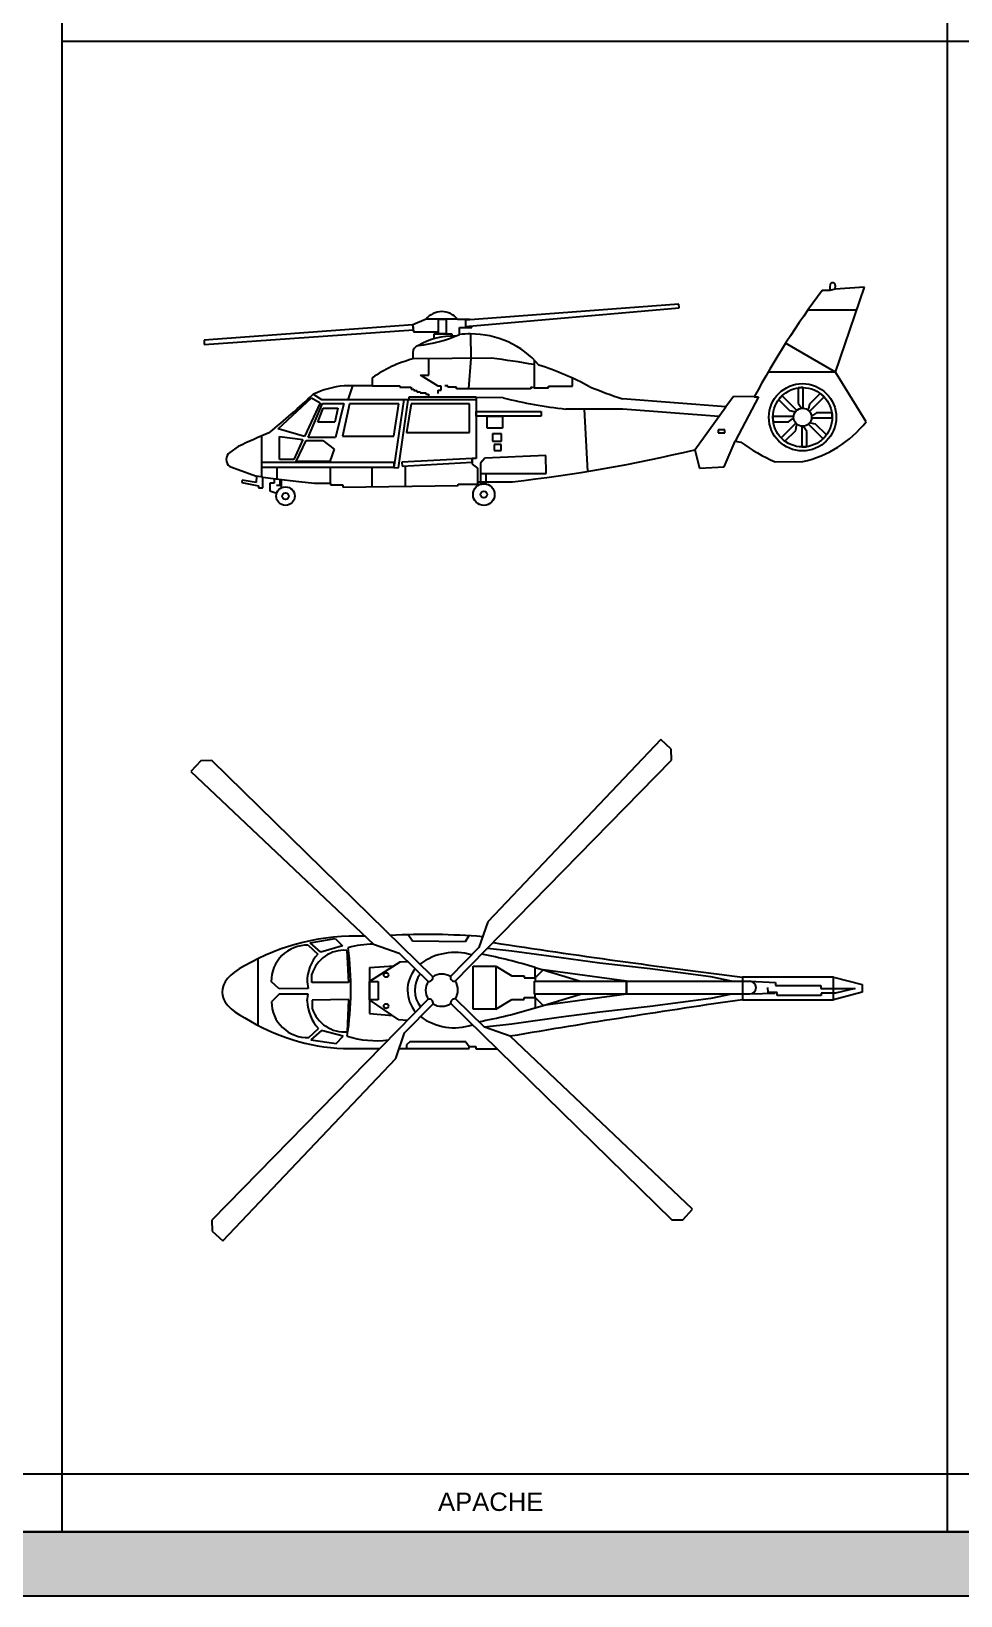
# Model space of a CAD drawing. Header units: millimetres. Extents: x 15433 to 243506, y 235846 to 321695.
# Drawn here: x 184703 to 210034, y 235846 to 278502 of the extents above; entities that cross this region are included whole.
import ezdxf

# ---------------------------------------------------------------- set-up
doc = ezdxf.new("R2010")
doc.units = ezdxf.units.MM
doc.layers.add('www.cad-blocks.net', color=7, linetype='Continuous')
doc.styles.get("Standard").update_dxf_attribs({"font": 'arial.ttf'})

# ---------------------------------------------------------------- blocks, each defined once
blk = doc.blocks.new('A$C0EE51415')
for p, q in [((-5489, 6788), (-10201, 1814)), ((-5200, 6521), (-5489, 6788)), ((-5193, 6222), (-5200, 6521)), ((-18027, 6208), (-18294, 5918)), ((-17728, 6214), (-18027, 6208)), ((-11700, 317), (-17728, 6214)), ((-11090, 194), (-5193, 6222)), ((-18294, 5918), (-13320, 1206)), ((-10201, 1814), (-10446, 1112)), ((-15048, 1246), (-14363, 1356)), ((-14363, 1356), (-14166, 1156)), ((-12254, 1287), (-12369, 1464)), ((-10820, 1268), (-12254, 1287)), ((-10723, 1435), (-10820, 1268)), ((-15101, 1181), (-14838, 936)), ((-14751, 988), (-15048, 1246)), ((-14166, 1156), (-14751, 988)), ((-14044, 1037), (-13996, 163)), ((-13320, 1206), (-12618, 961)), ((-12618, 961), (-11827, 189)), ((-10446, 1112), (-11218, 321)), ((-9547, 1019), (-10212, 1091)), ((-8203, 829), (-9547, 1019)), ((-16457, -1013), (-16457, 813)), ((-12598, 713), (-13429, 188)), ((-13429, 568), (-12751, 616)), ((-13429, 568), (-13429, -685)), ((-12378, 727), (-12598, 713)), ((-10604, 606), (-9980, 606)), ((-10604, -566), (-10604, 606)), ((-9980, 606), (-9980, -566)), ((-9980, 606), (-9546, 341)), ((-8915, 284), (-8915, 571)), ((-8915, 571), (-8694, 503)), ((-8915, 284), (-8694, 503)), ((-8694, 503), (-7674, 193)), ((-6420, 193), (-8694, 503)), ((-7145, 690), (-8203, 829)), ((-5775, 534), (-7145, 690)), ((-4119, 317), (-5775, 534)), ((-15885, -16), (-16102, 185)), ((-15128, 179), (-15098, -2)), ((-14994, 163), (-14994, 386)), ((-13996, 163), (-14994, 163)), ((-13429, 188), (-13192, 188)), ((-13429, -310), (-13429, 188)), ((-13192, 188), (-13192, -310)), ((-9546, 341), (-9213, 341)), ((-9213, 341), (-9213, 284)), ((-9213, 284), (-8915, 284)), ((-8928, 193), (-6420, 193)), ((-8928, -154), (-8928, 193)), ((-8915, 284), (-8915, 193)), ((-6420, -154), (-6420, 193)), ((-6420, 193), (-3061, 193)), ((-6420, 193), (-6420, -154)), ((-3563, 193), (-4119, 317)), ((-779, 308), (-3262, 308)), ((-3262, 308), (-3262, -308)), ((-3061, 193), (-2363, 161)), ((-2564, -113), (-2566, 28)), ((-2363, 161), (-2363, 79)), ((-2363, 79), (-1125, 79)), ((-1125, 79), (-1125, -2)), ((-779, -308), (-779, 308)), ((-779, 308), (0, 107)), ((0, 107), (0, -107)), ((-11823, -293), (-17720, -6321)), ((-15884, -160), (-16097, -365)), ((-15098, -2), (-15885, -16)), ((-15096, -160), (-15884, -160)), ((-15123, -343), (-15096, -160)), ((-13992, -306), (-14990, -323)), ((-14990, -323), (-14986, -547)), ((-14025, -1181), (-13992, -306)), ((-12623, -856), (-13429, -310)), ((-13192, -310), (-13429, -310)), ((-12468, -1211), (-11695, -420)), ((-11213, -416), (-5185, -6313)), ((-10295, -1060), (-11086, -288)), ((-9980, -566), (-9546, -301)), ((-9546, -301), (-9213, -301)), ((-9213, -301), (-9213, -245)), ((-9213, -245), (-8915, -245)), ((-6420, -154), (-8928, -154)), ((-8915, -245), (-8915, -154)), ((-8915, -245), (-8694, -464)), ((-8915, -245), (-8915, -532)), ((-8694, -464), (-7674, -154)), ((-6420, -154), (-8694, -464)), ((-3061, -154), (-6420, -154)), ((-4119, -278), (-5775, -495)), ((-3563, -154), (-4119, -278)), ((-3262, -308), (-779, -308)), ((-3064, -150), (-2366, -132)), ((-2311, -113), (-2564, -113)), ((-2366, -132), (-2366, -113)), ((-2311, -197), (-2311, -113)), ((-1119, -197), (-2311, -197)), ((-1125, -2), (-189, -2)), ((-729, -132), (-1119, -132)), ((-1119, -132), (-1119, -197)), ((0, -107), (-779, -308)), ((-189, -2), (-729, -132)), ((-13429, -685), (-12791, -742)), ((-9980, -566), (-10604, -566)), ((-8203, -789), (-9547, -980)), ((-8915, -532), (-8694, -464)), ((-7145, -651), (-8203, -789)), ((-5775, -495), (-7145, -651)), ((-15078, -1343), (-14820, -1094)), ((-14732, -1145), (-15025, -1407)), ((-14144, -1303), (-14732, -1145)), ((-12713, -1913), (-12468, -1211)), ((-12404, -877), (-12623, -856)), ((-9547, -980), (-10295, -1060)), ((-9593, -1305), (-10295, -1060)), ((-15025, -1407), (-14338, -1505)), ((-14338, -1505), (-14144, -1303)), ((-14137, -1642), (-13143, -1642)), ((-12617, -1639), (-10709, -1639)), ((-12327, -1453), (-12417, -1537)), ((-12417, -1537), (-12417, -1639)), ((-10801, -1453), (-12327, -1453)), ((-10801, -1453), (-10709, -1585)), ((-10709, -1639), (-10709, -1585)), ((-10709, -1585), (-10527, -1585)), ((-10527, -1585), (-10527, -1648)), ((-10527, -1648), (-9954, -1648)), ((-4619, -6017), (-9593, -1305)), ((-17424, -6887), (-12713, -1913)), ((-17720, -6321), (-17714, -6620)), ((-5185, -6313), (-4886, -6307)), ((-4886, -6307), (-4619, -6017)), ((-17714, -6620), (-17424, -6887))]:
    blk.add_line(p, q)
for centre in [(-12975, 366), (-12975, -483)]:
    blk.add_circle(centre, 62.4)
for centre, radius, start, end in [((-13792, -4663), 6090, 87.6998, 119.9563), ((-11881, -18150), 19620, 85.5004, 92.8397), ((-15120, 198), 982, 88.8839, 180.8013), ((-13951, 163), 1177, 138.9443, 179.208), ((-14115, 122), 918, 85.5922, 163.2892), ((-22417, -4), 8482, 351.1835, 7.5361), ((-13299, -1401), 2607, 90.4737, 105.7871), ((-11100, -596), 1576, 73.0872, 127.1255), ((-13148, -13372), 14572, 73.1093, 78.9988), ((23876, 221319), 222670, 261.2343, 262.99961), ((-11457, -49), 932, 141.1211, 219.9594), ((-11457, -49), 735, 142.5818, 218.4364), ((-11457, -49), 440, 147.2611, 213.5545), ((-11810, 299), 112, 261.5417, 9.2739), ((-11457, -49), 440, 57.2611, 123.5545), ((-11108, 304), 112, 171.5417, 279.2739), ((-11457, -49), 440, 327.2611, 33.5545), ((-3061, 20), 173, 270, 90), ((-15115, -361), 982, 180.2009, 272.1183), ((-13947, -306), 1177, 181.7942, 222.0579), ((-11805, -403), 112, 351.5417, 99.2739), ((-11457, -49), 440, 237.2611, 303.5545), ((-11103, -398), 112, 81.5417, 189.2739), ((30985, -238225), 240369, 98.19101, 99.71884), ((-13859, 3975), 5624, 238.2284, 267.1764), ((-14112, -268), 918, 197.7129, 275.41), ((-11109, 503), 1576, 233.8767, 287.9149), ((-13148, 13411), 14572, 280.6696, 286.8907), ((-13240, 1215), 2642, 252.4795, 277.1038)]:
    blk.add_arc(centre, radius, start, end)
blk.add_ellipse((-13682, -69), major_axis=(3763, 33), ratio=0.343576, start_param=2.56026, end_param=3.722925)
blk = doc.blocks.new('A$C28617F26')
for p, q in [((10575, 580), (10368, 580)), ((10580, 707), (10575, 580)), ((10726, 608), (10575, 580)), ((10726, 608), (10729, 710)), ((11525, 662), (10726, 608)), ((10732, -1650), (11525, 662)), ((6460, 200), (645, -231)), ((651, -408), (6474, 99)), ((6474, 99), (6460, 200)), ((11310, 36), (9975, 36)), ((-790, -365), (-6478, -775)), ((-429, -206), (-790, -365)), ((-770, -501), (-790, -365)), ((-790, -365), (-767, -551)), ((429, -206), (-429, -206)), ((-92, -206), (-429, -206)), ((-92, -605), (-92, -206)), ((-92, -206), (121, -206)), ((-92, -551), (-92, -206)), ((121, -206), (121, -605)), ((429, -206), (764, -206)), ((645, -231), (651, -408)), ((764, -206), (764, -222)), ((819, -433), (819, -393)), ((-6479, -893), (-770, -501)), ((-6478, -775), (-6479, -893)), ((-767, -551), (-92, -551)), ((-209, -741), (-209, -605)), ((-209, -605), (271, -605)), ((121, -605), (-92, -605)), ((271, -605), (271, -669)), ((481, -624), (481, -433)), ((481, -433), (819, -433)), ((783, -611), (789, -1277)), ((-790, -1111), (-790, -1290)), ((1354, -1272), (-790, -1290)), ((789, -1277), (728, -2096)), ((10732, -1650), (9373, -864)), ((-352, -1729), (-356, -1286)), ((2516, -1315), (2516, -2075)), ((10732, -1650), (8894, -1650)), ((11569, -3002), (10732, -1650)), ((-1896, -2024), (-2663, -2020)), ((-2547, -2404), (-2420, -2021)), ((-1898, -1805), (-1896, -2024)), ((-1896, -2024), (-1143, -2024)), ((-1143, -2024), (-1143, -2061)), ((-1143, -2061), (-831, -2061)), ((-831, -2061), (-831, -2116)), ((-831, -2116), (-758, -2116)), ((-758, -2116), (-758, -2152)), ((-97, -2036), (-582, -1729)), ((-582, -1729), (-352, -1729)), ((-20, -2036), (-97, -2036)), ((-20, -2138), (-20, -2036)), ((162, -2023), (80, -2023)), ((162, -2060), (162, -2023)), ((404, -2060), (162, -2060)), ((404, -2108), (404, -2060)), ((723, -2108), (404, -2108)), ((2432, -2108), (723, -2108)), ((2516, -2075), (2428, -2061)), ((2428, -2061), (2432, -2108)), ((2516, -2075), (2912, -2075)), ((2912, -2075), (2912, -2030)), ((2912, -2030), (3561, -2030)), ((3561, -2030), (3561, -1812)), ((9713, -2082), (9713, -2497)), ((9852, -2636), (9852, -2073)), ((-4456, -3193), (-3554, -2347)), ((-3310, -2484), (-3738, -3407)), ((-3640, -3434), (-3246, -2507)), ((-3554, -2347), (-3310, -2484)), ((-3269, -2404), (-3508, -2255)), ((-884, -2404), (-3269, -2404)), ((-3246, -2507), (-2666, -2507)), ((-2666, -2507), (-2898, -3434)), ((-2519, -2513), (-2707, -3394)), ((-1173, -2513), (-2519, -2513)), ((-1035, -2400), (-1303, -4246)), ((-1302, -3394), (-1173, -2513)), ((-1183, -4264), (-914, -2418)), ((-914, -2418), (-1035, -2400)), ((-837, -2518), (-957, -3298)), ((-884, -2320), (937, -2320)), ((-884, -2404), (-884, -2320)), ((937, -2404), (-884, -2404)), ((756, -2518), (-837, -2518)), ((-758, -2152), (-678, -2152)), ((-678, -2152), (-678, -2185)), ((-678, -2185), (-588, -2185)), ((-588, -2185), (-588, -2211)), ((-588, -2211), (-430, -2211)), ((-430, -2211), (-430, -2251)), ((-430, -2251), (-357, -2251)), ((-357, -2251), (-357, -2316)), ((-95, -2231), (-95, -2138)), ((-95, -2138), (-20, -2138)), ((756, -3298), (756, -2518)), ((937, -2320), (937, -2404)), ((1678, -2352), (937, -2341)), ((937, -2341), (937, -4002)), ((7742, -2600), (4926, -2378)), ((7950, -2311), (7742, -2600)), ((8518, -2322), (7950, -2311)), ((8630, -2322), (8000, -3536)), ((8518, -2322), (8630, -2322)), ((9183, -2401), (9476, -2695)), ((9673, -2694), (9275, -2296)), ((9713, -2497), (9787, -2607)), ((10020, -2524), (9995, -2655)), ((10314, -2231), (10020, -2524)), ((10020, -2721), (10418, -2323)), ((-3379, -3013), (-3232, -2636)), ((-3232, -2636), (-2829, -2636)), ((-2829, -2636), (-2914, -3013)), ((937, -2727), (2706, -2727)), ((937, -2855), (937, -2727)), ((2706, -2855), (937, -2855)), ((1240, -2855), (1654, -2855)), ((1240, -3180), (1240, -2855)), ((1654, -2855), (1654, -3180)), ((2706, -2727), (2706, -2855)), ((3878, -2656), (3379, -2656)), ((4937, -2656), (3878, -2656)), ((3878, -2656), (3972, -4356)), ((7555, -2858), (4937, -2656)), ((6897, -3765), (7742, -2600)), ((9588, -2862), (9025, -2862)), ((9449, -3002), (9559, -2927)), ((9476, -2695), (9607, -2720)), ((9559, -2927), (9591, -2927)), ((9607, -2720), (9630, -2743)), ((9787, -2607), (9787, -2640)), ((9995, -2655), (9972, -2678)), ((10108, -2835), (10075, -2835)), ((10079, -2900), (10642, -2900)), ((10218, -2761), (10108, -2835)), ((10633, -2761), (10218, -2761)), ((-4901, -4512), (-4901, -3386)), ((-3738, -3407), (-4456, -3193)), ((-4419, -3401), (-3790, -3486)), ((-4419, -4036), (-4419, -3401)), ((-2914, -3013), (-3379, -3013)), ((-2707, -3394), (-1302, -3394)), ((-957, -3298), (756, -3298)), ((1654, -3180), (1240, -3180)), ((1628, -3329), (1383, -3329)), ((1383, -3329), (1383, -3531)), ((1628, -3531), (1628, -3329)), ((7718, -3221), (7534, -3221)), ((7534, -3221), (7534, -3308)), ((7534, -3308), (7718, -3308)), ((7718, -3308), (7718, -3221)), ((9034, -3002), (9449, -3002)), ((9646, -3042), (9248, -3440)), ((9353, -3532), (9647, -3239)), ((9647, -3239), (9672, -3108)), ((9672, -3108), (9695, -3085)), ((9814, -3127), (9814, -3690)), ((9879, -3156), (9879, -3123)), ((9954, -3266), (9879, -3156)), ((9954, -3681), (9954, -3266)), ((9994, -3068), (10392, -3466)), ((10060, -3043), (10037, -3020)), ((10190, -3068), (10060, -3043)), ((10484, -3362), (10190, -3068)), ((-5549, -3682), (-5778, -3844)), ((-3790, -3486), (-4029, -4036)), ((-3966, -4083), (-3696, -3515)), ((-3696, -3515), (-3237, -3515)), ((-2898, -3434), (-3640, -3434)), ((-3237, -3515), (-2933, -3754)), ((-2933, -3754), (-3049, -4083)), ((1383, -3531), (1628, -3531)), ((1619, -3627), (1431, -3627)), ((1431, -3627), (1431, -3790)), ((1431, -3790), (1619, -3790)), ((1619, -3790), (1619, -3627)), ((6897, -3765), (7028, -4267)), ((7694, -4234), (8000, -3536)), ((8000, -3536), (8153, -3558)), ((-5777, -4224), (-5051, -4491)), ((-4901, -4246), (-4901, -4105)), ((-4901, -4105), (-1303, -4105)), ((-1303, -4246), (-4901, -4246)), ((-4489, -4567), (-4489, -4246)), ((-4029, -4036), (-4419, -4036)), ((-3049, -4083), (-3966, -4083)), ((-3035, -4677), (-3035, -4246)), ((-1899, -4778), (-1899, -4246)), ((-1303, -4105), (-1303, -4246)), ((-1303, -4246), (-1183, -4264)), ((825, -4002), (-1089, -4107)), ((-1089, -4107), (-1083, -4212)), ((-1083, -4212), (831, -4107)), ((-989, -4764), (-986, -4210)), ((937, -4002), (825, -4002)), ((825, -4002), (825, -4161)), ((831, -4107), (825, -4002)), ((825, -4161), (978, -4273)), ((1176, -3995), (1055, -4131)), ((1055, -4131), (1055, -4412)), ((2835, -3919), (1176, -3995)), ((2850, -4412), (2835, -3919)), ((7028, -4267), (7694, -4234)), ((9086, -4095), (9843, -4087)), ((-5440, -4600), (-5453, -4656)), ((-5453, -4656), (-4993, -4747)), ((-5055, -4664), (-5440, -4600)), ((-5051, -4491), (-5055, -4664)), ((-4881, -4515), (-5051, -4491)), ((-4881, -4808), (-4881, -4515)), ((-4881, -4515), (-4524, -4564)), ((-4570, -4680), (-4682, -4680)), ((-4682, -4680), (-4682, -4889)), ((-4570, -4557), (-4570, -4680)), ((-4524, -4564), (-3897, -4634)), ((-4408, -4735), (-4408, -4577)), ((-4373, -4580), (-4373, -4807)), ((-3897, -4634), (-3466, -4677)), ((-3466, -4677), (-3035, -4677)), ((-3035, -4677), (-3035, -4722)), ((978, -4273), (975, -4709)), ((975, -4709), (995, -4664)), ((993, -4639), (1928, -4637)), ((995, -4664), (993, -4639)), ((1055, -4412), (2850, -4412)), ((1055, -4412), (1055, -4695)), ((1208, -4695), (1208, -4412)), ((-4993, -4747), (-4993, -4808)), ((-4993, -4808), (-4881, -4808)), ((-4682, -4889), (-4497, -4951)), ((-4508, -4735), (-4408, -4735)), ((-3035, -4722), (-2697, -4722)), ((-2697, -4722), (-2697, -4790)), ((-2697, -4790), (444, -4742)), ((444, -4742), (446, -4709)), ((446, -4709), (975, -4709)), ((1055, -4695), (1208, -4695))]:
    blk.add_line(p, q)
for centre, radius in [((9833, -2881), 917), ((9833, -2881), 809), ((9833, -2881), 246), ((-4259, -5031), 252), ((-4259, -5031), 90.2), ((1147, -4989), 294), ((1147, -4989), 90.2)]:
    blk.add_circle(centre, radius)
for centre, radius, start, end in [((29254, -13504), 23559, 143.2867, 151.6627), ((10654, 712), 74.1, 358.7982, 183.1767), ((0, -549), 549, 38.664, 141.336), ((-1041, 2800), 3747, 276.2171, 293.9586), ((300, -2503), 1834, 87.7245, 120.6617), ((746, -3215), 2605, 89.1703, 95.845), ((810, -3029), 2419, 40.5361, 90.6268), ((-586, -1123), 204, 103.9398, 176.7686), ((-1135, -21909), 20786, 79.883, 83.121), ((127, -4713), 3544, 104.9886, 124.8496), ((136, -9267), 8203, 61.6531, 72.1715), ((-2378, -4679), 2674, 96.1198, 114.995), ((8066, 7502), 10366, 247.096, 252.3705), ((9833, -2881), 809, 88.6565, 98.5657), ((-20536, 15855), 24858, 309.6016, 313.2374), ((4739, 9860), 12590, 255.9259, 263.7977), ((9833, -2881), 809, 133.6565, 143.5657), ((9833, -2881), 809, 43.6565, 53.5657), ((9833, -2881), 809, 178.6565, 188.5657), ((9833, -2881), 809, 358.6565, 8.5657), ((557, -16210), 13936, 112.117, 115.9812), ((9165, -1096), 3067, 282.757, 321.5837), ((9833, -2881), 809, 313.6565, 323.5657), ((-2500, 35171), 40054, 276.3458, 283.5681), ((10908, 145), 4615, 233.3426, 246.7489), ((9833, -2881), 809, 223.6565, 233.5657), ((9833, -2881), 809, 268.6565, 278.5657), ((-5644, -4033), 232, 125.2227, 235.2609)]:
    blk.add_arc(centre, radius, start, end)
blk = doc.blocks.new('FORMAT')
at = {"layer": 'www.cad-blocks.net', "true_color": 0x546d8e}
h = blk.add_hatch(color=155, dxfattribs=at)
h.set_gradient(color1=(68, 68, 68), color2=(84, 109, 142), tint=1)
h.paths.add_polyline_path([(25502, 237591), (25502, 235846), (243506, 235846), (243506, 237591)])
at = {"layer": 'www.cad-blocks.net', "color": 155, "true_color": 0x546d8e}
for p, q in [((185538, 318866), (185538, 237591)), ((209667, 318866), (209667, 237591)), ((185538, 278229), (243506, 278229)), ((152041, 239170), (185538, 239170)), ((185538, 239170), (243506, 239170)), ((243506, 237591), (25502, 237591)), ((25502, 237591), (243506, 237591)), ((25502, 237591), (243506, 237591)), ((25502, 237591), (243506, 237591)), ((25502, 235846), (243506, 235846))]:
    blk.add_line(p, q, dxfattribs=at)
blk.add_text('APACHE', height=500, dxfattribs=at).set_placement((195788, 238158))

msp = doc.modelspace()

# ---------------------------------------------------------------- block references
for name, p in [('A$C28617F26', (195890, 270859)), ('A$C0EE51415', (207347, 252406))]:
    msp.add_blockref(name, p)
at = {"layer": 'www.cad-blocks.net'}
msp.add_blockref('FORMAT', (0, 0), dxfattribs=at)

doc.saveas('drawing.dxf')
